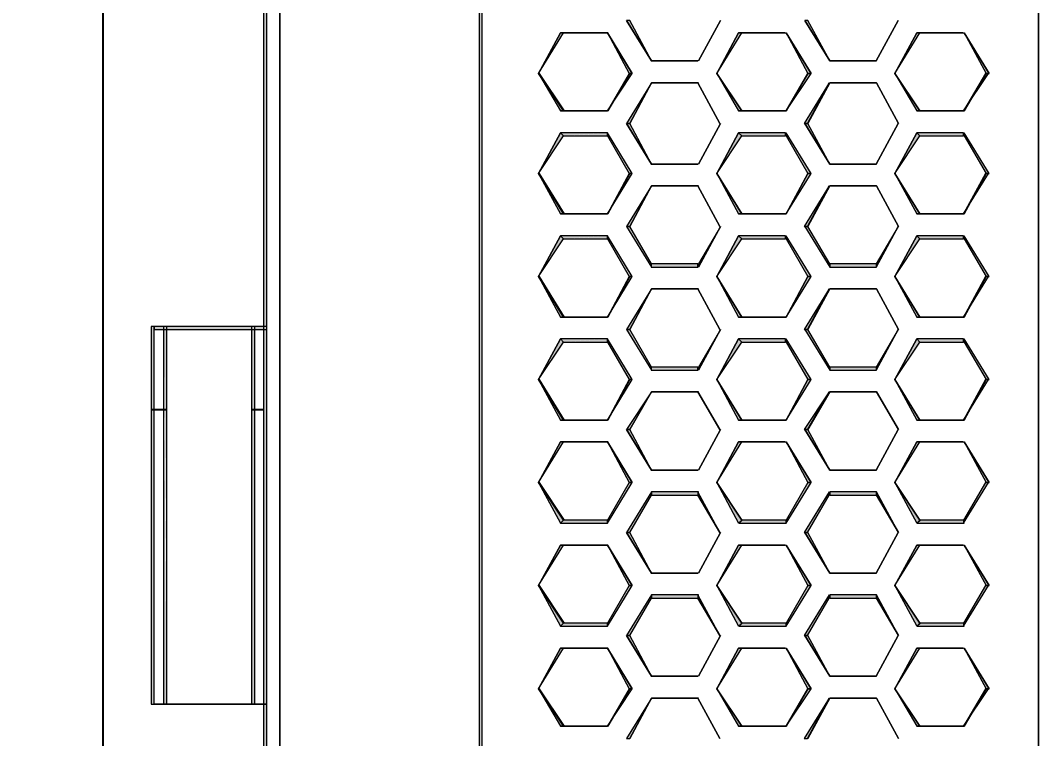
# Model space of a CAD drawing. Header units: millimetres. Extents: x -11 to 1219, y 0 to 1751.
# Drawn here: x 667.7 to 804.3, y 1422.9 to 1519.3 of the extents above; entities that cross this region are included whole.
import ezdxf

# ---------------------------------------------------------------- set-up
doc = ezdxf.new("R2010")
doc.units = ezdxf.units.MM
doc.header["$LTSCALE"] = 10
doc.layers.get('0').update_dxf_attribs({"linetype": 'CONTINUOUS'})
doc.layers.get('Defpoints').update_dxf_attribs({"linetype": 'CONTINUOUS'})
for name, color, linetype in [('1', 7, 'CONTINUOUS'), ('PDF2_Geometry', 7, 'CONTINUOUS'), ('PDF2_Solid Fills', 7, 'CONTINUOUS'), ('PSYMS', 7, 'CONTINUOUS')]:
    doc.layers.add(name, color=color, linetype=linetype)
doc.styles.get("Standard").update_dxf_attribs({"font": '', "width": 0.8})
doc.styles.get('Standard').set_extended_font_data('Meiryo UI')
doc.dimstyles.get("Standard").update_dxf_attribs({"dimtxt": 8, "dimasz": 2, "dimexe": 1.5, "dimexo": 1.5, "dimgap": 1.8, "dimtad": 1, "dimdec": 3, "dimdsep": 46, "dimtxsty": 'Standard', "dimcen": 0, "dimclrd": 4, "dimclre": 4, "dimclrt": 4, "dimadec": 0, "dimazin": 0, "dimtfac": 1, "dimtdec": 3, "dimtmove": 0, "dimatfit": 3, "dimfxl": 1, "dimtolj": 1, "dimtzin": 1, "dimarcsym": 0})

# ---------------------------------------------------------------- blocks, each defined once
blk = doc.blocks.new('Sinee')
at = {"layer": 'PDF2_Geometry', "lineweight": 5}
for points in [[(0, 0), (-0.42, 0), (-0.42, -696.11), (0, -696.11)], [(1.75, -22.23), (1.75, -673.88)], [(1.75, -22.23), (1.75, -673.88)], [(28.93, -23.9), (28.52, -23.9), (28.52, -672.21), (28.93, -672.21)], [(103.58, -672.21), (103.58, -23.91)], [(103.58, -672.21), (103.58, -23.91)], [(51.65, -83.03), (48.29, -77.58)], [(51.65, -83.03), (48.71, -77.58), (48.29, -77.58)], [(60.88, -77.58), (57.94, -83.03)], [(60.88, -77.58), (57.94, -83.03)], [(75.55, -83.03), (72.2, -77.58)], [(75.55, -83.03), (72.62, -77.58), (72.2, -77.58)], [(84.71, -77.58), (81.77, -83.03)], [(84.71, -77.58), (81.77, -83.03)], [(36.48, -84.71), (39.42, -79.26)], [(36.48, -84.71), (39.84, -79.26), (39.42, -79.26)], [(39.42, -79.26), (45.71, -79.26)], [(39.91, -79.26), (45.78, -79.26)], [(45.71, -79.26), (49.06, -84.71)], [(45.71, -79.26), (48.64, -84.71), (49.06, -84.71)], [(60.39, -84.71), (63.32, -79.26)], [(60.39, -84.71), (63.74, -79.26), (63.32, -79.26)], [(63.32, -79.26), (69.61, -79.26)], [(63.74, -79.26), (69.61, -79.26)], [(69.68, -79.26), (73.04, -84.71)], [(69.68, -79.26), (72.62, -84.71), (73.04, -84.71)], [(84.29, -84.71), (87.22, -79.26)], [(84.29, -84.71), (87.64, -79.26), (87.22, -79.26)], [(87.22, -79.26), (93.51, -79.26)], [(87.64, -79.26), (93.51, -79.26)], [(93.58, -79.26), (96.94, -84.71)], [(93.58, -79.26), (96.52, -84.71), (96.94, -84.71)], [(57.87, -83.03), (51.58, -83.03)], [(57.87, -83.03), (51.58, -83.03)], [(81.84, -83.03), (75.55, -83.03)], [(81.84, -83.03), (75.55, -83.03)], [(39.42, -89.74), (39.84, -89.74), (36.48, -84.71)], [(39.91, -89.74), (36.55, -84.71)], [(49.06, -84.71), (48.64, -84.71), (45.71, -89.74)], [(48.71, -84.71), (45.78, -89.74)], [(63.74, -89.74), (60.39, -84.71)], [(63.32, -89.74), (63.74, -89.74), (60.39, -84.71)], [(72.62, -84.71), (69.68, -89.74)], [(73.04, -84.71), (72.62, -84.71), (69.68, -89.74)], [(87.64, -89.74), (84.29, -84.71)], [(87.22, -89.74), (87.64, -89.74), (84.29, -84.71)], [(96.87, -84.71), (96.45, -84.71), (93.51, -89.74)], [(96.52, -84.71), (93.58, -89.74)], [(48.29, -91.42), (48.71, -91.42), (51.65, -85.97)], [(48.71, -91.42), (51.65, -85.97)], [(51.65, -85.97), (57.94, -85.97)], [(51.65, -85.97), (57.94, -85.97)], [(57.87, -85.97), (60.81, -91.42)], [(57.87, -85.97), (60.81, -91.42)], [(72.13, -91.42), (72.55, -91.42), (75.48, -85.97)], [(72.62, -91.42), (75.55, -85.97)], [(75.55, -85.97), (81.84, -85.97)], [(75.55, -85.97), (81.84, -85.97)], [(81.84, -85.97), (84.78, -91.42)], [(81.84, -85.97), (84.78, -91.42)], [(45.71, -89.74), (39.42, -89.74)], [(45.71, -89.74), (39.42, -89.74), (39.84, -89.74)], [(69.68, -89.74), (63.39, -89.74)], [(69.68, -89.74), (63.39, -89.74), (63.81, -89.74)], [(93.58, -89.74), (87.29, -89.74)], [(93.58, -89.74), (87.29, -89.74), (87.71, -89.74)], [(51.65, -96.87), (48.29, -91.42)], [(51.65, -96.87), (48.71, -91.42), (48.29, -91.42)], [(60.88, -91.42), (57.94, -96.87)], [(60.88, -91.42), (57.94, -96.87)], [(75.55, -96.87), (72.2, -91.42)], [(75.55, -96.87), (72.62, -91.42), (72.2, -91.42)], [(84.71, -91.42), (81.77, -96.87)], [(84.71, -91.42), (81.77, -96.87)], [(36.48, -98.13), (39.42, -92.68)], [(36.48, -98.13), (39.84, -93.1), (39.42, -92.68)], [(39.42, -92.68), (39.84, -93.1), (45.71, -93.1), (45.71, -92.68)], [(45.71, -92.68), (45.71, -93.1), (48.64, -98.13), (49.06, -98.13)], [(60.39, -98.13), (63.32, -92.68)], [(60.39, -98.13), (63.74, -93.1), (63.32, -92.68)], [(63.32, -92.68), (63.74, -93.1), (69.61, -93.1), (69.61, -92.68)], [(69.68, -92.68), (69.68, -93.1), (72.62, -98.13), (73.04, -98.13)], [(84.29, -98.13), (87.22, -92.68)], [(84.29, -98.13), (87.64, -93.1), (87.22, -92.68)], [(87.22, -92.68), (87.64, -93.1), (93.51, -93.1), (93.51, -92.68)], [(93.58, -92.68), (93.58, -93.1), (96.52, -98.13), (96.94, -98.13)], [(57.87, -96.87), (51.58, -96.87)], [(57.87, -96.87), (51.58, -96.87)], [(81.84, -96.87), (75.55, -96.87)], [(81.84, -96.87), (75.55, -96.87)], [(39.42, -103.58), (39.84, -103.58), (36.48, -98.13)], [(39.91, -103.58), (36.55, -98.13)], [(49.06, -98.13), (48.64, -98.13), (45.71, -103.58)], [(48.71, -98.13), (45.78, -103.58)], [(63.74, -103.58), (60.39, -98.13)], [(63.32, -103.58), (63.74, -103.58), (60.39, -98.13)], [(72.62, -98.13), (69.68, -103.58)], [(73.04, -98.13), (72.62, -98.13), (69.68, -103.58)], [(87.64, -103.58), (84.29, -98.13)], [(87.22, -103.58), (87.64, -103.58), (84.29, -98.13)], [(96.87, -98.13), (96.45, -98.13), (93.51, -103.58)], [(96.52, -98.13), (93.58, -103.58)], [(48.29, -105.26), (48.71, -105.26), (51.65, -99.8)], [(48.71, -105.26), (51.65, -99.8)], [(51.65, -99.8), (57.94, -99.8)], [(51.65, -99.8), (57.94, -99.8)], [(57.87, -99.8), (60.81, -105.26)], [(57.87, -99.8), (60.81, -105.26)], [(72.13, -105.26), (72.55, -105.26), (75.48, -99.8)], [(72.62, -105.26), (75.55, -99.8)], [(75.55, -99.8), (81.84, -99.8)], [(75.55, -99.8), (81.84, -99.8)], [(81.84, -99.8), (84.78, -105.26)], [(81.84, -99.8), (84.78, -105.26)], [(45.71, -103.58), (39.42, -103.58)], [(45.71, -103.58), (39.42, -103.58), (39.84, -103.58)], [(69.68, -103.58), (63.39, -103.58)], [(69.68, -103.58), (63.39, -103.58), (63.81, -103.58)], [(93.58, -103.58), (87.29, -103.58)], [(93.58, -103.58), (87.29, -103.58), (87.71, -103.58)], [(36.48, -111.97), (39.42, -106.51)], [(36.48, -111.97), (39.84, -106.93), (39.42, -106.51)], [(39.42, -106.51), (39.84, -106.93), (45.71, -106.93), (45.71, -106.51)], [(45.71, -106.51), (45.71, -106.93), (48.64, -111.97), (49.06, -111.97)], [(51.65, -110.71), (51.65, -110.29), (48.71, -105.26), (48.29, -105.26)], [(60.88, -105.26), (57.94, -110.71)], [(60.88, -105.26), (57.94, -110.29), (57.94, -110.71)], [(60.39, -111.97), (63.32, -106.51)], [(60.39, -111.97), (63.74, -106.93), (63.32, -106.51)], [(63.32, -106.51), (63.74, -106.93), (69.61, -106.93), (69.61, -106.51)], [(69.68, -106.51), (69.68, -106.93), (72.62, -111.97), (73.04, -111.97)], [(75.55, -110.71), (75.55, -110.29), (72.62, -105.26), (72.2, -105.26)], [(84.71, -105.26), (81.77, -110.71)], [(84.71, -105.26), (81.77, -110.29), (81.77, -110.71)], [(84.29, -111.97), (87.22, -106.51)], [(84.29, -111.97), (87.64, -106.93), (87.22, -106.51)], [(87.22, -106.51), (87.64, -106.93), (93.51, -106.93), (93.51, -106.51)], [(93.58, -106.51), (93.58, -106.93), (96.52, -111.97), (96.94, -111.97)], [(51.58, -110.71), (57.87, -110.71), (57.87, -110.29), (51.58, -110.29)], [(75.55, -110.71), (81.84, -110.71), (81.84, -110.29), (75.55, -110.29)], [(39.42, -117.42), (39.84, -117.42), (36.48, -111.97)], [(39.91, -117.42), (36.55, -111.97)], [(49.06, -111.97), (48.64, -111.97), (45.71, -117.42)], [(48.71, -111.97), (45.78, -117.42)], [(63.74, -117.42), (60.39, -111.97)], [(63.32, -117.42), (63.74, -117.42), (60.39, -111.97)], [(72.62, -111.97), (69.68, -117.42)], [(73.04, -111.97), (72.62, -111.97), (69.68, -117.42)], [(87.64, -117.42), (84.29, -111.97)], [(87.22, -117.42), (87.64, -117.42), (84.29, -111.97)], [(96.87, -111.97), (96.45, -111.97), (93.51, -117.42)], [(96.52, -111.97), (93.58, -117.42)], [(48.29, -119.09), (48.71, -119.09), (51.65, -113.64)], [(48.71, -119.09), (51.65, -113.64)], [(51.65, -113.64), (57.94, -113.64)], [(51.65, -113.64), (57.94, -113.64)], [(57.87, -113.64), (60.81, -119.09)], [(57.87, -113.64), (60.81, -119.09)], [(72.13, -119.09), (72.55, -119.09), (75.48, -113.64)], [(72.62, -119.09), (75.55, -113.64)], [(75.55, -113.64), (81.84, -113.64)], [(75.55, -113.64), (81.84, -113.64)], [(81.84, -113.64), (84.78, -119.09)], [(81.84, -113.64), (84.78, -119.09)], [(45.71, -117.42), (39.42, -117.42)], [(45.71, -117.42), (39.42, -117.42), (39.84, -117.42)], [(69.68, -117.42), (63.39, -117.42)], [(69.68, -117.42), (63.39, -117.42), (63.81, -117.42)], [(93.58, -117.42), (87.29, -117.42)], [(93.58, -117.42), (87.29, -117.42), (87.71, -117.42)], [(-15.52, -169.42), (-15.1, -169.42), (-15.1, -118.68), (-15.52, -118.68)], [(0, -118.68), (-15.1, -118.68), (-15.1, -119.09), (0, -119.09)], [(-13.84, -169.42), (-13.42, -169.42), (-13.42, -118.68), (-13.84, -118.68)], [(-2.03, -169.42), (-1.61, -169.42), (-1.61, -118.68), (-2.03, -118.68)], [(51.65, -124.55), (51.65, -124.13), (48.71, -119.09), (48.29, -119.09)], [(60.88, -119.09), (57.94, -124.55)], [(60.88, -119.09), (57.94, -124.13), (57.94, -124.55)], [(75.55, -124.55), (75.55, -124.13), (72.62, -119.09), (72.2, -119.09)], [(84.71, -119.09), (81.77, -124.55)], [(84.71, -119.09), (81.77, -124.13), (81.77, -124.55)], [(36.48, -125.8), (39.42, -120.35)], [(36.48, -125.8), (39.84, -120.77), (39.42, -120.35)], [(39.42, -120.35), (39.84, -120.77), (45.71, -120.77), (45.71, -120.35)], [(45.71, -120.35), (45.71, -120.77), (48.64, -125.8), (49.06, -125.8)], [(60.39, -125.8), (63.32, -120.35)], [(60.39, -125.8), (63.74, -120.77), (63.32, -120.35)], [(63.32, -120.35), (63.74, -120.77), (69.61, -120.77), (69.61, -120.35)], [(69.68, -120.35), (69.68, -120.77), (72.62, -125.8), (73.04, -125.8)], [(84.29, -125.8), (87.22, -120.35)], [(84.29, -125.8), (87.64, -120.77), (87.22, -120.35)], [(87.22, -120.35), (87.64, -120.77), (93.51, -120.77), (93.51, -120.35)], [(93.58, -120.35), (93.58, -120.77), (96.52, -125.8), (96.94, -125.8)], [(51.58, -124.55), (57.87, -124.55), (57.87, -124.13), (51.58, -124.13)], [(75.55, -124.55), (81.84, -124.55), (81.84, -124.13), (75.55, -124.13)], [(39.42, -131.26), (39.84, -131.26), (36.48, -125.8)], [(39.91, -131.26), (36.55, -125.8)], [(49.06, -125.8), (48.64, -125.8), (45.71, -131.26)], [(48.71, -125.8), (45.78, -131.26)], [(63.74, -131.26), (60.39, -125.8)], [(63.32, -131.26), (63.74, -131.26), (60.39, -125.8)], [(72.62, -125.8), (69.68, -131.26)], [(73.04, -125.8), (72.62, -125.8), (69.68, -131.26)], [(87.64, -131.26), (84.29, -125.8)], [(87.22, -131.26), (87.64, -131.26), (84.29, -125.8)], [(96.87, -125.8), (96.45, -125.8), (93.51, -131.26)], [(96.52, -125.8), (93.58, -131.26)], [(48.29, -132.51), (48.71, -132.51), (51.65, -127.48)], [(48.71, -132.51), (51.65, -127.48)], [(51.65, -127.48), (57.94, -127.48)], [(51.65, -127.48), (57.94, -127.48)], [(57.87, -127.48), (60.81, -132.51)], [(57.87, -127.48), (60.81, -132.51)], [(72.13, -132.51), (72.55, -132.51), (75.48, -127.48)], [(72.62, -132.51), (75.55, -127.48)], [(75.55, -127.48), (81.84, -127.48)], [(75.55, -127.48), (81.84, -127.48)], [(81.84, -127.48), (84.78, -132.51)], [(81.84, -127.48), (84.78, -132.51)], [(45.71, -131.26), (39.42, -131.26)], [(45.71, -131.26), (39.42, -131.26), (39.84, -131.26)], [(51.65, -137.97), (48.29, -132.51)], [(51.65, -137.97), (48.71, -132.51), (48.29, -132.51)], [(60.88, -132.51), (57.94, -137.97)], [(60.88, -132.51), (57.94, -137.97)], [(69.68, -131.26), (63.39, -131.26)], [(69.68, -131.26), (63.39, -131.26), (63.81, -131.26)], [(75.55, -137.97), (72.2, -132.51)], [(75.55, -137.97), (72.62, -132.51), (72.2, -132.51)], [(84.71, -132.51), (81.77, -137.97)], [(84.71, -132.51), (81.77, -137.97)], [(93.58, -131.26), (87.29, -131.26)], [(93.58, -131.26), (87.29, -131.26), (87.71, -131.26)], [(36.48, -139.64), (39.42, -134.19)], [(36.48, -139.64), (39.84, -134.19), (39.42, -134.19)], [(39.42, -134.19), (45.71, -134.19)], [(39.91, -134.19), (45.78, -134.19)], [(45.71, -134.19), (49.06, -139.64)], [(45.71, -134.19), (48.64, -139.64), (49.06, -139.64)], [(60.39, -139.64), (63.32, -134.19)], [(60.39, -139.64), (63.74, -134.19), (63.32, -134.19)], [(63.32, -134.19), (69.61, -134.19)], [(63.74, -134.19), (69.61, -134.19)], [(69.68, -134.19), (73.04, -139.64)], [(69.68, -134.19), (72.62, -139.64), (73.04, -139.64)], [(84.29, -139.64), (87.22, -134.19)], [(84.29, -139.64), (87.64, -134.19), (87.22, -134.19)], [(87.22, -134.19), (93.51, -134.19)], [(87.64, -134.19), (93.51, -134.19)], [(93.58, -134.19), (96.94, -139.64)], [(93.58, -134.19), (96.52, -139.64), (96.94, -139.64)], [(57.87, -137.97), (51.58, -137.97)], [(57.87, -137.97), (51.58, -137.97)], [(81.84, -137.97), (75.55, -137.97)], [(81.84, -137.97), (75.55, -137.97)], [(39.42, -145.09), (39.84, -144.67), (36.48, -139.64)], [(39.91, -144.67), (36.55, -139.64)], [(49.06, -139.64), (48.64, -139.64), (45.71, -144.67), (45.71, -145.09)], [(63.74, -144.67), (60.39, -139.64)], [(63.32, -145.09), (63.74, -144.67), (60.39, -139.64)], [(73.04, -139.64), (72.62, -139.64), (69.68, -144.67), (69.68, -145.09)], [(87.64, -144.67), (84.29, -139.64)], [(87.22, -145.09), (87.64, -144.67), (84.29, -139.64)], [(96.87, -139.64), (96.45, -139.64), (93.51, -144.67), (93.51, -145.09)], [(48.29, -146.35), (48.71, -146.35), (51.65, -141.32), (51.65, -140.9)], [(57.94, -140.9), (51.65, -140.9), (51.65, -141.32), (57.94, -141.32)], [(57.87, -140.9), (57.87, -141.32), (60.81, -146.35)], [(57.87, -141.32), (60.81, -146.35)], [(72.13, -146.35), (72.55, -146.35), (75.48, -141.32), (75.48, -140.9)], [(81.84, -140.9), (75.55, -140.9), (75.55, -141.32), (81.84, -141.32)], [(81.84, -140.9), (81.84, -141.32), (84.78, -146.35)], [(81.84, -141.32), (84.78, -146.35)], [(45.71, -145.09), (45.71, -144.67), (39.84, -144.67), (39.42, -145.09)], [(69.68, -145.09), (69.68, -144.67), (63.81, -144.67), (63.39, -145.09)], [(93.58, -145.09), (93.58, -144.67), (87.71, -144.67), (87.29, -145.09)], [(51.65, -151.8), (48.29, -146.35)], [(51.65, -151.8), (48.71, -146.35), (48.29, -146.35)], [(60.88, -146.35), (57.94, -151.8)], [(60.88, -146.35), (57.94, -151.8)], [(75.55, -151.8), (72.2, -146.35)], [(75.55, -151.8), (72.62, -146.35), (72.2, -146.35)], [(84.71, -146.35), (81.77, -151.8)], [(84.71, -146.35), (81.77, -151.8)], [(36.48, -153.48), (39.42, -148.03)], [(36.48, -153.48), (39.84, -148.03), (39.42, -148.03)], [(39.42, -148.03), (45.71, -148.03)], [(39.91, -148.03), (45.78, -148.03)], [(45.71, -148.03), (49.06, -153.48)], [(45.71, -148.03), (48.64, -153.48), (49.06, -153.48)], [(60.39, -153.48), (63.32, -148.03)], [(60.39, -153.48), (63.74, -148.03), (63.32, -148.03)], [(63.32, -148.03), (69.61, -148.03)], [(63.74, -148.03), (69.61, -148.03)], [(69.68, -148.03), (73.04, -153.48)], [(69.68, -148.03), (72.62, -153.48), (73.04, -153.48)], [(84.29, -153.48), (87.22, -148.03)], [(84.29, -153.48), (87.64, -148.03), (87.22, -148.03)], [(87.22, -148.03), (93.51, -148.03)], [(87.64, -148.03), (93.51, -148.03)], [(93.58, -148.03), (96.94, -153.48)], [(93.58, -148.03), (96.52, -153.48), (96.94, -153.48)], [(57.87, -151.8), (51.58, -151.8)], [(57.87, -151.8), (51.58, -151.8)], [(81.84, -151.8), (75.55, -151.8)], [(81.84, -151.8), (75.55, -151.8)], [(39.42, -158.93), (39.84, -158.51), (36.48, -153.48)], [(39.91, -158.51), (36.55, -153.48)], [(49.06, -153.48), (48.64, -153.48), (45.71, -158.51), (45.71, -158.93)], [(63.74, -158.51), (60.39, -153.48)], [(63.32, -158.93), (63.74, -158.51), (60.39, -153.48)], [(73.04, -153.48), (72.62, -153.48), (69.68, -158.51), (69.68, -158.93)], [(87.64, -158.51), (84.29, -153.48)], [(87.22, -158.93), (87.64, -158.51), (84.29, -153.48)], [(96.87, -153.48), (96.45, -153.48), (93.51, -158.51), (93.51, -158.93)], [(48.29, -160.19), (48.71, -160.19), (51.65, -155.16), (51.65, -154.74)], [(57.94, -154.74), (51.65, -154.74), (51.65, -155.16), (57.94, -155.16)], [(57.87, -154.74), (57.87, -155.16), (60.81, -160.19)], [(57.87, -155.16), (60.81, -160.19)], [(72.13, -160.19), (72.55, -160.19), (75.48, -155.16), (75.48, -154.74)], [(81.84, -154.74), (75.55, -154.74), (75.55, -155.16), (81.84, -155.16)], [(81.84, -154.74), (81.84, -155.16), (84.78, -160.19)], [(81.84, -155.16), (84.78, -160.19)], [(45.71, -158.93), (45.71, -158.51), (39.84, -158.51), (39.42, -158.93)], [(69.68, -158.93), (69.68, -158.51), (63.81, -158.51), (63.39, -158.93)], [(93.58, -158.93), (93.58, -158.51), (87.71, -158.51), (87.29, -158.93)], [(51.65, -165.64), (48.29, -160.19)], [(51.65, -165.64), (48.71, -160.19), (48.29, -160.19)], [(60.88, -160.19), (57.94, -165.64)], [(60.88, -160.19), (57.94, -165.64)], [(75.55, -165.64), (72.2, -160.19)], [(75.55, -165.64), (72.62, -160.19), (72.2, -160.19)], [(84.71, -160.19), (81.77, -165.64)], [(84.71, -160.19), (81.77, -165.64)], [(36.48, -167.32), (39.42, -161.87)], [(36.48, -167.32), (39.84, -161.87), (39.42, -161.87)], [(39.42, -161.87), (45.71, -161.87)], [(39.91, -161.87), (45.78, -161.87)], [(45.71, -161.87), (49.06, -167.32)], [(45.71, -161.87), (48.64, -167.32), (49.06, -167.32)], [(60.39, -167.32), (63.32, -161.87)], [(60.39, -167.32), (63.74, -161.87), (63.32, -161.87)], [(63.32, -161.87), (69.61, -161.87)], [(63.74, -161.87), (69.61, -161.87)], [(69.68, -161.87), (73.04, -167.32)], [(69.68, -161.87), (72.62, -167.32), (73.04, -167.32)], [(84.29, -167.32), (87.22, -161.87)], [(84.29, -167.32), (87.64, -161.87), (87.22, -161.87)], [(87.22, -161.87), (93.51, -161.87)], [(87.64, -161.87), (93.51, -161.87)], [(93.58, -161.87), (96.94, -167.32)], [(93.58, -161.87), (96.52, -167.32), (96.94, -167.32)], [(57.87, -165.64), (51.58, -165.64)], [(57.87, -165.64), (51.58, -165.64)], [(81.84, -165.64), (75.55, -165.64)], [(81.84, -165.64), (75.55, -165.64)], [(39.42, -172.35), (39.84, -172.35), (36.48, -167.32)], [(39.91, -172.35), (36.55, -167.32)], [(49.06, -167.32), (48.64, -167.32), (45.71, -172.35)], [(48.71, -167.32), (45.78, -172.35)], [(63.74, -172.35), (60.39, -167.32)], [(63.32, -172.35), (63.74, -172.35), (60.39, -167.32)], [(72.62, -167.32), (69.68, -172.35)], [(73.04, -167.32), (72.62, -167.32), (69.68, -172.35)], [(87.64, -172.35), (84.29, -167.32)], [(87.22, -172.35), (87.64, -172.35), (84.29, -167.32)], [(96.87, -167.32), (96.45, -167.32), (93.51, -172.35)], [(96.52, -167.32), (93.58, -172.35)], [(0, -169.42), (-15.1, -169.42)], [(0, -169.42), (-15.1, -169.42)], [(48.29, -174.03), (48.71, -174.03), (51.65, -168.58)], [(48.71, -174.03), (51.65, -168.58)], [(51.65, -168.58), (57.94, -168.58)], [(51.65, -168.58), (57.94, -168.58)], [(57.87, -168.58), (60.81, -174.03)], [(57.87, -168.58), (60.81, -174.03)], [(72.13, -174.03), (72.55, -174.03), (75.48, -168.58)], [(72.62, -174.03), (75.55, -168.58)], [(75.55, -168.58), (81.84, -168.58)], [(75.55, -168.58), (81.84, -168.58)], [(81.84, -168.58), (84.78, -174.03)], [(81.84, -168.58), (84.78, -174.03)], [(45.71, -172.35), (39.42, -172.35)], [(45.71, -172.35), (39.42, -172.35), (39.84, -172.35)], [(69.68, -172.35), (63.39, -172.35)], [(69.68, -172.35), (63.39, -172.35), (63.81, -172.35)], [(93.58, -172.35), (87.29, -172.35)], [(93.58, -172.35), (87.29, -172.35), (87.71, -172.35)]]:
    blk.add_lwpolyline(points, close=True, dxfattribs=at)
for points in [[(1.75, -22.23), (1.75, -673.88), (1.75, -22.23)], [(103.58, -672.21), (103.58, -23.91), (103.58, -672.21)], [(60.88, -77.58), (57.94, -83.03), (60.88, -77.58)], [(84.71, -77.58), (81.77, -83.03), (84.71, -77.58)], [(39.42, -79.26), (45.71, -79.26), (39.42, -79.26)], [(63.32, -79.26), (69.61, -79.26), (63.32, -79.26)], [(87.22, -79.26), (93.51, -79.26), (87.22, -79.26)], [(57.87, -83.03), (51.58, -83.03), (57.87, -83.03)], [(81.84, -83.03), (75.55, -83.03), (81.84, -83.03)], [(51.65, -85.97), (57.94, -85.97), (51.65, -85.97)], [(57.87, -85.97), (60.81, -91.42), (57.87, -85.97)], [(75.55, -85.97), (81.84, -85.97), (75.55, -85.97)], [(81.84, -85.97), (84.78, -91.42), (81.84, -85.97)], [(45.71, -89.74), (39.42, -89.74), (45.71, -89.74)], [(69.68, -89.74), (63.39, -89.74), (69.68, -89.74)], [(93.58, -89.74), (87.29, -89.74), (93.58, -89.74)], [(60.88, -91.42), (57.94, -96.87), (60.88, -91.42)], [(84.71, -91.42), (81.77, -96.87), (84.71, -91.42)], [(57.87, -96.87), (51.58, -96.87), (57.87, -96.87)], [(81.84, -96.87), (75.55, -96.87), (81.84, -96.87)], [(51.65, -99.8), (57.94, -99.8), (51.65, -99.8)], [(57.87, -99.8), (60.81, -105.26), (57.87, -99.8)], [(75.55, -99.8), (81.84, -99.8), (75.55, -99.8)], [(81.84, -99.8), (84.78, -105.26), (81.84, -99.8)], [(45.71, -103.58), (39.42, -103.58), (45.71, -103.58)], [(69.68, -103.58), (63.39, -103.58), (69.68, -103.58)], [(93.58, -103.58), (87.29, -103.58), (93.58, -103.58)], [(51.65, -113.64), (57.94, -113.64), (51.65, -113.64)], [(57.87, -113.64), (60.81, -119.09), (57.87, -113.64)], [(75.55, -113.64), (81.84, -113.64), (75.55, -113.64)], [(81.84, -113.64), (84.78, -119.09), (81.84, -113.64)], [(45.71, -117.42), (39.42, -117.42), (45.71, -117.42)], [(69.68, -117.42), (63.39, -117.42), (69.68, -117.42)], [(93.58, -117.42), (87.29, -117.42), (93.58, -117.42)], [(51.65, -127.48), (57.94, -127.48), (51.65, -127.48)], [(57.87, -127.48), (60.81, -132.51), (57.87, -127.48)], [(75.55, -127.48), (81.84, -127.48), (75.55, -127.48)], [(81.84, -127.48), (84.78, -132.51), (81.84, -127.48)], [(45.71, -131.26), (39.42, -131.26), (45.71, -131.26)], [(60.88, -132.51), (57.94, -137.97), (60.88, -132.51)], [(69.68, -131.26), (63.39, -131.26), (69.68, -131.26)], [(84.71, -132.51), (81.77, -137.97), (84.71, -132.51)], [(93.58, -131.26), (87.29, -131.26), (93.58, -131.26)], [(39.42, -134.19), (45.71, -134.19), (39.42, -134.19)], [(63.32, -134.19), (69.61, -134.19), (63.32, -134.19)], [(87.22, -134.19), (93.51, -134.19), (87.22, -134.19)], [(57.87, -137.97), (51.58, -137.97), (57.87, -137.97)], [(81.84, -137.97), (75.55, -137.97), (81.84, -137.97)], [(60.88, -146.35), (57.94, -151.8), (60.88, -146.35)], [(84.71, -146.35), (81.77, -151.8), (84.71, -146.35)], [(39.42, -148.03), (45.71, -148.03), (39.42, -148.03)], [(63.32, -148.03), (69.61, -148.03), (63.32, -148.03)], [(87.22, -148.03), (93.51, -148.03), (87.22, -148.03)], [(57.87, -151.8), (51.58, -151.8), (57.87, -151.8)], [(81.84, -151.8), (75.55, -151.8), (81.84, -151.8)], [(60.88, -160.19), (57.94, -165.64), (60.88, -160.19)], [(84.71, -160.19), (81.77, -165.64), (84.71, -160.19)], [(39.42, -161.87), (45.71, -161.87), (39.42, -161.87)], [(63.32, -161.87), (69.61, -161.87), (63.32, -161.87)], [(87.22, -161.87), (93.51, -161.87), (87.22, -161.87)], [(57.87, -165.64), (51.58, -165.64), (57.87, -165.64)], [(81.84, -165.64), (75.55, -165.64), (81.84, -165.64)], [(0, -169.42), (-15.1, -169.42), (0, -169.42)], [(51.65, -168.58), (57.94, -168.58), (51.65, -168.58)], [(57.87, -168.58), (60.81, -174.03), (57.87, -168.58)], [(75.55, -168.58), (81.84, -168.58), (75.55, -168.58)], [(81.84, -168.58), (84.78, -174.03), (81.84, -168.58)], [(45.71, -172.35), (39.42, -172.35), (45.71, -172.35)], [(69.68, -172.35), (63.39, -172.35), (69.68, -172.35)], [(93.58, -172.35), (87.29, -172.35), (93.58, -172.35)]]:
    blk.add_lwpolyline(points, dxfattribs=at)
at = {"layer": 'PDF2_Solid Fills', "lineweight": 5, "transparency": 33554559}
for points in [[(0, 0), (-0.42, 0), (0, -696.11)], [(-0.35, 0), (0.07, -696.11), (-0.35, -696.11)], [(28.93, -23.9), (28.52, -23.9), (28.93, -672.21)], [(28.59, -23.9), (29, -672.21), (28.59, -672.21)], [(51.65, -83.03), (48.29, -77.58), (48.71, -77.58)], [(75.55, -83.03), (72.2, -77.58), (72.62, -77.58)], [(36.48, -84.71), (39.42, -79.26), (39.84, -79.26)], [(45.71, -79.26), (49.06, -84.71), (48.64, -84.71)], [(60.39, -84.71), (63.32, -79.26), (63.74, -79.26)], [(69.68, -79.26), (73.04, -84.71), (72.62, -84.71)], [(84.29, -84.71), (87.22, -79.26), (87.64, -79.26)], [(93.58, -79.26), (96.94, -84.71), (96.52, -84.71)], [(39.42, -89.74), (39.84, -89.74), (36.48, -84.71)], [(49.06, -84.71), (48.64, -84.71), (45.71, -89.74)], [(63.32, -89.74), (63.74, -89.74), (60.39, -84.71)], [(73.04, -84.71), (72.62, -84.71), (69.68, -89.74)], [(87.22, -89.74), (87.64, -89.74), (84.29, -84.71)], [(96.87, -84.71), (96.45, -84.71), (93.51, -89.74)], [(48.29, -91.42), (48.71, -91.42), (51.65, -85.97)], [(72.13, -91.42), (72.55, -91.42), (75.48, -85.97)], [(51.65, -96.87), (48.29, -91.42), (48.71, -91.42)], [(75.55, -96.87), (72.2, -91.42), (72.62, -91.42)], [(36.48, -98.13), (39.42, -92.68), (39.84, -93.1)], [(39.42, -92.68), (39.84, -93.1), (45.71, -92.68)], [(39.91, -93.1), (45.78, -92.68), (45.78, -93.1)], [(45.71, -92.68), (45.71, -93.1), (49.06, -98.13)], [(60.39, -98.13), (63.32, -92.68), (63.74, -93.1)], [(63.32, -92.68), (63.74, -93.1), (69.61, -92.68)], [(63.74, -93.1), (69.61, -92.68), (69.61, -93.1)], [(69.68, -92.68), (69.68, -93.1), (73.04, -98.13)], [(84.29, -98.13), (87.22, -92.68), (87.64, -93.1)], [(87.22, -92.68), (87.64, -93.1), (93.51, -92.68)], [(87.64, -93.1), (93.51, -92.68), (93.51, -93.1)], [(93.58, -92.68), (93.58, -93.1), (96.94, -98.13)], [(45.71, -93.1), (49.06, -98.13), (48.64, -98.13)], [(69.68, -93.1), (73.04, -98.13), (72.62, -98.13)], [(93.58, -93.1), (96.94, -98.13), (96.52, -98.13)], [(39.42, -103.58), (39.84, -103.58), (36.48, -98.13)], [(49.06, -98.13), (48.64, -98.13), (45.71, -103.58)], [(63.32, -103.58), (63.74, -103.58), (60.39, -98.13)], [(73.04, -98.13), (72.62, -98.13), (69.68, -103.58)], [(87.22, -103.58), (87.64, -103.58), (84.29, -98.13)], [(96.87, -98.13), (96.45, -98.13), (93.51, -103.58)], [(48.29, -105.26), (48.71, -105.26), (51.65, -99.8)], [(72.13, -105.26), (72.55, -105.26), (75.48, -99.8)], [(36.48, -111.97), (39.42, -106.51), (39.84, -106.93)], [(39.42, -106.51), (39.84, -106.93), (45.71, -106.51)], [(39.91, -106.93), (45.78, -106.51), (45.78, -106.93)], [(45.71, -106.51), (45.71, -106.93), (49.06, -111.97)], [(51.65, -110.71), (51.65, -110.29), (48.29, -105.26)], [(51.65, -110.29), (48.29, -105.26), (48.71, -105.26)], [(60.88, -105.26), (57.94, -110.71), (57.94, -110.29)], [(60.39, -111.97), (63.32, -106.51), (63.74, -106.93)], [(63.32, -106.51), (63.74, -106.93), (69.61, -106.51)], [(63.74, -106.93), (69.61, -106.51), (69.61, -106.93)], [(69.68, -106.51), (69.68, -106.93), (73.04, -111.97)], [(75.55, -110.71), (75.55, -110.29), (72.2, -105.26)], [(75.55, -110.29), (72.2, -105.26), (72.62, -105.26)], [(84.71, -105.26), (81.77, -110.71), (81.77, -110.29)], [(84.29, -111.97), (87.22, -106.51), (87.64, -106.93)], [(87.22, -106.51), (87.64, -106.93), (93.51, -106.51)], [(87.64, -106.93), (93.51, -106.51), (93.51, -106.93)], [(93.58, -106.51), (93.58, -106.93), (96.94, -111.97)], [(45.71, -106.93), (49.06, -111.97), (48.64, -111.97)], [(69.68, -106.93), (73.04, -111.97), (72.62, -111.97)], [(93.58, -106.93), (96.94, -111.97), (96.52, -111.97)], [(57.87, -110.71), (57.87, -110.29), (51.58, -110.71)], [(57.87, -110.29), (51.58, -110.71), (51.58, -110.29)], [(81.84, -110.71), (81.84, -110.29), (75.55, -110.71)], [(81.84, -110.29), (75.55, -110.71), (75.55, -110.29)], [(39.42, -117.42), (39.84, -117.42), (36.48, -111.97)], [(49.06, -111.97), (48.64, -111.97), (45.71, -117.42)], [(63.32, -117.42), (63.74, -117.42), (60.39, -111.97)], [(73.04, -111.97), (72.62, -111.97), (69.68, -117.42)], [(87.22, -117.42), (87.64, -117.42), (84.29, -111.97)], [(96.87, -111.97), (96.45, -111.97), (93.51, -117.42)], [(48.29, -119.09), (48.71, -119.09), (51.65, -113.64)], [(72.13, -119.09), (72.55, -119.09), (75.48, -113.64)], [(-15.52, -169.42), (-15.1, -169.42), (-15.52, -118.68)], [(-15.1, -169.42), (-15.52, -118.68), (-15.1, -118.68)], [(-15.1, -118.68), (-15.1, -119.09), (0, -118.68)], [(-15.1, -119.09), (0, -118.68), (0, -119.09)], [(-13.84, -169.42), (-13.42, -169.42), (-13.84, -118.68)], [(-13.35, -169.42), (-13.77, -118.68), (-13.35, -118.68)], [(-2.03, -169.42), (-1.61, -169.42), (-2.03, -118.68)], [(-1.61, -169.42), (-2.03, -118.68), (-1.61, -118.68)], [(51.65, -124.55), (51.65, -124.13), (48.29, -119.09)], [(51.65, -124.13), (48.29, -119.09), (48.71, -119.09)], [(60.88, -119.09), (57.94, -124.55), (57.94, -124.13)], [(75.55, -124.55), (75.55, -124.13), (72.2, -119.09)], [(75.55, -124.13), (72.2, -119.09), (72.62, -119.09)], [(84.71, -119.09), (81.77, -124.55), (81.77, -124.13)], [(36.48, -125.8), (39.42, -120.35), (39.84, -120.77)], [(39.42, -120.35), (39.84, -120.77), (45.71, -120.35)], [(39.91, -120.77), (45.78, -120.35), (45.78, -120.77)], [(45.71, -120.35), (45.71, -120.77), (49.06, -125.8)], [(45.71, -120.77), (49.06, -125.8), (48.64, -125.8)], [(60.39, -125.8), (63.32, -120.35), (63.74, -120.77)], [(63.32, -120.35), (63.74, -120.77), (69.61, -120.35)], [(63.74, -120.77), (69.61, -120.35), (69.61, -120.77)], [(69.68, -120.35), (69.68, -120.77), (73.04, -125.8)], [(69.68, -120.77), (73.04, -125.8), (72.62, -125.8)], [(84.29, -125.8), (87.22, -120.35), (87.64, -120.77)], [(87.22, -120.35), (87.64, -120.77), (93.51, -120.35)], [(87.64, -120.77), (93.51, -120.35), (93.51, -120.77)], [(93.58, -120.35), (93.58, -120.77), (96.94, -125.8)], [(93.58, -120.77), (96.94, -125.8), (96.52, -125.8)], [(57.87, -124.55), (57.87, -124.13), (51.58, -124.55)], [(57.87, -124.13), (51.58, -124.55), (51.58, -124.13)], [(81.84, -124.55), (81.84, -124.13), (75.55, -124.55)], [(81.84, -124.13), (75.55, -124.55), (75.55, -124.13)], [(39.42, -131.26), (39.84, -131.26), (36.48, -125.8)], [(49.06, -125.8), (48.64, -125.8), (45.71, -131.26)], [(63.32, -131.26), (63.74, -131.26), (60.39, -125.8)], [(73.04, -125.8), (72.62, -125.8), (69.68, -131.26)], [(87.22, -131.26), (87.64, -131.26), (84.29, -125.8)], [(96.87, -125.8), (96.45, -125.8), (93.51, -131.26)], [(48.29, -132.51), (48.71, -132.51), (51.65, -127.48)], [(72.13, -132.51), (72.55, -132.51), (75.48, -127.48)], [(51.65, -137.97), (48.29, -132.51), (48.71, -132.51)], [(75.55, -137.97), (72.2, -132.51), (72.62, -132.51)], [(36.48, -139.64), (39.42, -134.19), (39.84, -134.19)], [(45.71, -134.19), (49.06, -139.64), (48.64, -139.64)], [(60.39, -139.64), (63.32, -134.19), (63.74, -134.19)], [(69.68, -134.19), (73.04, -139.64), (72.62, -139.64)], [(84.29, -139.64), (87.22, -134.19), (87.64, -134.19)], [(93.58, -134.19), (96.94, -139.64), (96.52, -139.64)], [(39.42, -145.09), (39.84, -144.67), (36.48, -139.64)], [(49.06, -139.64), (48.64, -139.64), (45.71, -145.09)], [(48.71, -139.64), (45.78, -145.09), (45.78, -144.67)], [(63.32, -145.09), (63.74, -144.67), (60.39, -139.64)], [(73.04, -139.64), (72.62, -139.64), (69.68, -145.09)], [(72.62, -139.64), (69.68, -145.09), (69.68, -144.67)], [(87.22, -145.09), (87.64, -144.67), (84.29, -139.64)], [(96.87, -139.64), (96.45, -139.64), (93.51, -145.09)], [(96.52, -139.64), (93.58, -145.09), (93.58, -144.67)], [(48.29, -146.35), (48.71, -146.35), (51.65, -140.9)], [(48.71, -146.35), (51.65, -140.9), (51.65, -141.32)], [(51.65, -140.9), (51.65, -141.32), (57.94, -140.9)], [(51.65, -141.32), (57.94, -140.9), (57.94, -141.32)], [(57.87, -140.9), (57.87, -141.32), (60.81, -146.35)], [(72.13, -146.35), (72.55, -146.35), (75.48, -140.9)], [(72.62, -146.35), (75.55, -140.9), (75.55, -141.32)], [(75.55, -140.9), (75.55, -141.32), (81.84, -140.9)], [(75.55, -141.32), (81.84, -140.9), (81.84, -141.32)], [(81.84, -140.9), (81.84, -141.32), (84.78, -146.35)], [(45.71, -145.09), (45.71, -144.67), (39.42, -145.09)], [(45.71, -144.67), (39.42, -145.09), (39.84, -144.67)], [(69.68, -145.09), (69.68, -144.67), (63.39, -145.09)], [(69.68, -144.67), (63.39, -145.09), (63.81, -144.67)], [(93.58, -145.09), (93.58, -144.67), (87.29, -145.09)], [(93.58, -144.67), (87.29, -145.09), (87.71, -144.67)], [(51.65, -151.8), (48.29, -146.35), (48.71, -146.35)], [(75.55, -151.8), (72.2, -146.35), (72.62, -146.35)], [(36.48, -153.48), (39.42, -148.03), (39.84, -148.03)], [(45.71, -148.03), (49.06, -153.48), (48.64, -153.48)], [(60.39, -153.48), (63.32, -148.03), (63.74, -148.03)], [(69.68, -148.03), (73.04, -153.48), (72.62, -153.48)], [(84.29, -153.48), (87.22, -148.03), (87.64, -148.03)], [(93.58, -148.03), (96.94, -153.48), (96.52, -153.48)], [(39.42, -158.93), (39.84, -158.51), (36.48, -153.48)], [(49.06, -153.48), (48.64, -153.48), (45.71, -158.93)], [(48.71, -153.48), (45.78, -158.93), (45.78, -158.51)], [(63.32, -158.93), (63.74, -158.51), (60.39, -153.48)], [(73.04, -153.48), (72.62, -153.48), (69.68, -158.93)], [(72.62, -153.48), (69.68, -158.93), (69.68, -158.51)], [(87.22, -158.93), (87.64, -158.51), (84.29, -153.48)], [(96.87, -153.48), (96.45, -153.48), (93.51, -158.93)], [(96.52, -153.48), (93.58, -158.93), (93.58, -158.51)], [(48.29, -160.19), (48.71, -160.19), (51.65, -154.74)], [(48.71, -160.19), (51.65, -154.74), (51.65, -155.16)], [(51.65, -154.74), (51.65, -155.16), (57.94, -154.74)], [(51.65, -155.16), (57.94, -154.74), (57.94, -155.16)], [(57.87, -154.74), (57.87, -155.16), (60.81, -160.19)], [(72.13, -160.19), (72.55, -160.19), (75.48, -154.74)], [(72.62, -160.19), (75.55, -154.74), (75.55, -155.16)], [(75.55, -154.74), (75.55, -155.16), (81.84, -154.74)], [(75.55, -155.16), (81.84, -154.74), (81.84, -155.16)], [(81.84, -154.74), (81.84, -155.16), (84.78, -160.19)], [(45.71, -158.93), (45.71, -158.51), (39.42, -158.93)], [(45.71, -158.51), (39.42, -158.93), (39.84, -158.51)], [(69.68, -158.93), (69.68, -158.51), (63.39, -158.93)], [(69.68, -158.51), (63.39, -158.93), (63.81, -158.51)], [(93.58, -158.93), (93.58, -158.51), (87.29, -158.93)], [(93.58, -158.51), (87.29, -158.93), (87.71, -158.51)], [(51.65, -165.64), (48.29, -160.19), (48.71, -160.19)], [(75.55, -165.64), (72.2, -160.19), (72.62, -160.19)], [(36.48, -167.32), (39.42, -161.87), (39.84, -161.87)], [(45.71, -161.87), (49.06, -167.32), (48.64, -167.32)], [(60.39, -167.32), (63.32, -161.87), (63.74, -161.87)], [(69.68, -161.87), (73.04, -167.32), (72.62, -167.32)], [(84.29, -167.32), (87.22, -161.87), (87.64, -161.87)], [(93.58, -161.87), (96.94, -167.32), (96.52, -167.32)], [(39.42, -172.35), (39.84, -172.35), (36.48, -167.32)], [(49.06, -167.32), (48.64, -167.32), (45.71, -172.35)], [(63.32, -172.35), (63.74, -172.35), (60.39, -167.32)], [(73.04, -167.32), (72.62, -167.32), (69.68, -172.35)], [(87.22, -172.35), (87.64, -172.35), (84.29, -167.32)], [(96.87, -167.32), (96.45, -167.32), (93.51, -172.35)], [(48.29, -174.03), (48.71, -174.03), (51.65, -168.58)], [(72.13, -174.03), (72.55, -174.03), (75.48, -168.58)]]:
    blk.add_solid(points, dxfattribs=at)
blk = doc.blocks.new('*D145')
at = {"layer": 'Defpoints', "color": 0, "transparency": 16777216}
for p in [(689.01, 1605.43), (678.76, 855.22), (685.87, 855.22)]:
    blk.add_point(p, dxfattribs=at)
at = {"layer": 'PSYMS', "color": 4, "lineweight": -2, "transparency": 16777216}
for p, q in [((687.51, 1605.43), (677.26, 1605.43)), ((678.76, 1603.43), (678.76, 857.22)), ((684.37, 855.22), (677.26, 855.22))]:
    blk.add_line(p, q, dxfattribs=at)
at = {"layer": 'PSYMS', "color": 4, "transparency": 16777216}
for points in [[(678.43, 1603.43), (679.09, 1603.43), (678.76, 1605.43)], [(678.43, 857.22), (679.09, 857.22), (678.76, 855.22)]]:
    blk.add_solid(points, dxfattribs=at)
at = {"layer": 'PSYMS', "color": 4, "transparency": 16777216, "insert": (672.96, 1230.32), "char_height": 8, "attachment_point": 5, "rotation": 90}
blk.add_mtext('\\A1;750.212', dxfattribs=at)

msp = doc.modelspace()

# ---------------------------------------------------------------- linework, layer by layer
for p, q in [((687.3446, 1467.0199), (685.248, 1467.0199)), ((700.3446, 1467.0199), (698.7369, 1467.0199))]:
    msp.add_line(p, q)

# ---------------------------------------------------------------- block references
at = {"layer": '1'}
msp.add_blockref('Sinee', (700.7639, 1596.8942), dxfattribs=at)

# ---------------------------------------------------------------- dimensions: what is measured, and where the dimension line sits
at = {"layer": 'PSYMS', "color": 7, "true_color": 0xffffff}
dim = msp.add_linear_dim(base=(678.7602, 855.2177), p1=(689.0143, 1605.4294), p2=(685.8663, 855.2177), angle=90, dimstyle='Standard', dxfattribs=at)
dim.commit()
dim.dimension.update_dxf_attribs({"geometry": '*D145', "text_midpoint": (672.9602, 1230.3235)})

doc.saveas('drawing.dxf')
